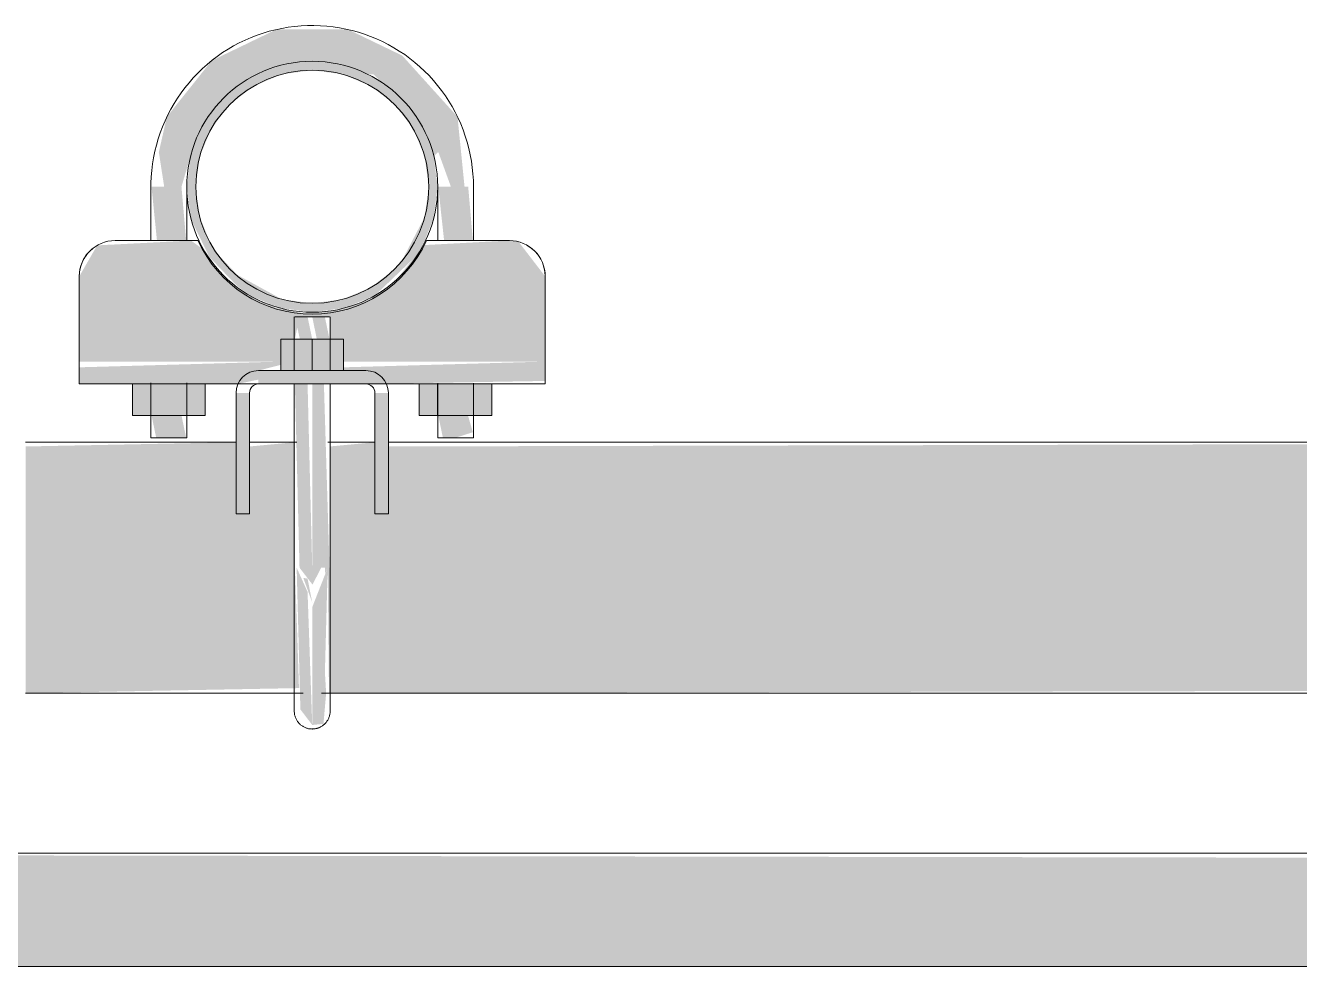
# Model space of a CAD drawing. Header units: inches. Extents: x 21380 to 98133, y -290 to 853.
# Drawn here: x 24926.61 to 24944.39, y 281.37 to 294.5 of the extents above; entities that cross this region are included whole.
import ezdxf

# ---------------------------------------------------------------- set-up
doc = ezdxf.new("R2010")
doc.units = ezdxf.units.IN
doc.header["$MEASUREMENT"] = 0
doc.layers.add('Q-SPCQ', color=91, linetype='Continuous', lineweight=9)

# ---------------------------------------------------------------- blocks, each defined once
blk = doc.blocks.new('Basketball_Backstop-Performance_Sports_Systems-3103-Ceiling_Hung - 27_-0_ to 27_-11 7_8_-652462-Building Section - East_West looking North')
at = {"layer": 'Q-SPCQ'}
for points in [[(24932.676, 292.25), (24932.737, 292.25), (24932.639, 293.226), (24931.868, 294.08), (24931.112, 294.444), (24930.111, 294.444), (24929.209, 294.009), (24928.584, 293.226), (24928.472, 292.733), (24928.547, 292.25), (24928.737, 292.25), (24928.788, 292.25), (24928.921, 292.703), (24929.282, 293.367), (24929.596, 293.657), (24929.986, 293.869), (24930.36, 293.967), (24930.813, 293.973), (24931.356, 293.82), (24931.464, 293.82), (24931.609, 293.681), (24932.289, 292.735), (24932.306, 292.671), (24932.371, 292.735), (24932.547, 292.25), (24932.612, 292.25)], [(24933.862, 289.812), (24933.862, 291), (24933.491, 291.483), (24933.362, 291.5), (24932.167, 291.437), (24931.761, 290.92), (24931.41, 290.68), (24931.049, 290.543), (24930.487, 290.487), (24930.11, 290.56), (24929.717, 290.734), (24929.366, 291.013), (24929.095, 291.375), (24928.921, 291.5), (24927.612, 291.433), (24927.362, 291), (24927.362, 289.812), (24930.174, 289.812), (24930.174, 290.125), (24930.37, 290.125), (24930.435, 290.437), (24930.853, 290.437), (24930.853, 290.125), (24931.049, 290.125), (24931.049, 289.812)], [(24930.612, 289.687), (24930.612, 290.125), (24930.174, 290.125), (24930.174, 289.687)], [(24931.049, 289.687), (24931.049, 290.125), (24930.612, 290.125), (24930.612, 289.687)], [(24928.106, 289.062), (24928.359, 289.062), (24928.359, 289.5), (24928.106, 289.5)], [(24928.864, 289.062), (24928.864, 289.5), (24928.359, 289.5), (24928.359, 289.062)], [(24929.117, 289.062), (24929.117, 289.5), (24928.864, 289.5), (24928.864, 289.062)], [(24932.106, 289.062), (24932.359, 289.062), (24932.359, 289.5), (24932.106, 289.5)], [(24932.864, 289.062), (24932.864, 289.5), (24932.359, 289.5), (24932.359, 289.062)], [(24933.117, 289.062), (24933.117, 289.5), (24932.864, 289.5), (24932.864, 289.062)], [(24930.612, 284.744), (24930.769, 284.759), (24930.806, 285.187), (24930.789, 285.479), (24930.828, 286.937), (24930.612, 286.386), (24930.612, 284.961)]]:
    blk.add_hatch(color=256, dxfattribs=at).paths.add_polyline_path(points, flags=0)
h = blk.add_hatch(color=256, dxfattribs=at)
h.paths.add_polyline_path([(24930.612, 290.5), (24931.065, 290.56), (24931.487, 290.734), (24932.046, 291.269), (24932.127, 291.375), (24932.302, 291.797), (24932.362, 292.25), (24932.302, 292.703), (24932.127, 293.125), (24931.849, 293.487), (24931.487, 293.766), (24931.065, 293.94), (24930.612, 294), (24930.159, 293.94), (24929.737, 293.766), (24929.374, 293.487), (24929.096, 293.125), (24928.921, 292.703), (24928.862, 292.25), (24928.921, 291.797), (24929.178, 291.269), (24929.566, 290.865), (24929.737, 290.734), (24930.159, 290.56)], flags=0)
h.paths.add_polyline_path([(24930.612, 290.625), (24930.191, 290.68), (24929.566, 291.022), (24929.334, 291.269), (24929.204, 291.437), (24929.042, 291.829), (24928.987, 292.25), (24929.042, 292.671), (24929.204, 293.062), (24929.463, 293.399), (24929.799, 293.657), (24930.191, 293.82), (24930.612, 293.875), (24931.032, 293.82), (24931.424, 293.657), (24931.761, 293.399), (24932.019, 293.062), (24932.181, 292.671), (24932.237, 292.25), (24932.181, 291.829), (24931.889, 291.269), (24931.761, 291.101), (24931.424, 290.843), (24931.032, 290.68)], flags=0)
h = blk.add_hatch(color=256, dxfattribs=at)
h.paths.add_polyline_path([(24928.737, 288.75), (24928.853, 288.75), (24928.788, 289.062), (24928.37, 289.062), (24928.435, 288.75), (24928.676, 288.75)], flags=0)
h.paths.add_polyline_path([(24928.612, 291.5), (24928.853, 291.5), (24928.788, 292.25), (24928.37, 292.25), (24928.446, 291.5), (24928.598, 291.5)], flags=0)
h = blk.add_hatch(color=256, dxfattribs=at)
h.paths.add_polyline_path([(24932.612, 288.75), (24932.853, 288.827), (24932.784, 289.062), (24932.37, 289.062), (24932.435, 288.75), (24932.547, 288.75)], flags=0)
h.paths.add_polyline_path([(24932.561, 291.5), (24932.853, 291.5), (24932.788, 292.25), (24932.37, 292.25), (24932.452, 291.5), (24932.547, 291.5)], flags=0)
h = blk.add_hatch(color=256, dxfattribs=at)
h.paths.add_polyline_path([(24930.612, 286.937), (24930.547, 289.5), (24930.37, 289.5), (24930.435, 286.937), (24930.547, 286.937)], flags=0)
h.paths.add_polyline_path([(24930.492, 290.125), (24930.612, 290.125), (24930.547, 290.437), (24930.37, 290.437), (24930.44, 290.125), (24930.487, 290.125)], flags=0)
h = blk.add_hatch(color=256, dxfattribs=at)
h.paths.add_polyline_path([(24930.612, 286.937), (24930.853, 286.937), (24930.775, 289.5), (24930.612, 289.5), (24930.612, 288.827)], flags=0)
h.paths.add_polyline_path([(24930.731, 290.125), (24930.853, 290.125), (24930.788, 290.437), (24930.612, 290.437), (24930.676, 290.125)], flags=0)
h = blk.add_hatch(color=256, dxfattribs=at)
h.paths.add_polyline_path([(24929.566, 289.5), (24929.862, 289.561), (24929.862, 289.687), (24930.174, 289.767), (24930.174, 289.812), (24927.362, 289.732), (24927.362, 289.5)], flags=0)
h.paths.add_polyline_path([(24931.362, 289.5), (24933.862, 289.542), (24933.862, 289.812), (24931.049, 289.732), (24931.049, 289.687), (24931.362, 289.631), (24931.362, 289.507)], flags=0)
h = blk.add_hatch(color=256, dxfattribs=at)
h.paths.add_polyline_path([(24931.487, 288.187), (24931.674, 288.187), (24931.674, 289.375), (24931.487, 289.375), (24931.487, 288.827)], flags=0)
h.paths.add_polyline_path([(24929.566, 288.187), (24929.737, 288.187), (24929.737, 289.375), (24929.549, 289.375), (24929.549, 288.187)], flags=0)
h.paths.add_polyline_path([(24931.362, 289.5), (24931.362, 289.687), (24929.862, 289.687), (24929.862, 289.5)], flags=0)
h = blk.add_hatch(color=256, dxfattribs=at)
h.paths.add_polyline_path([(24977.819, 286.937), (24982.37, 286.937), (24982.37, 288.687), (24981.737, 288.614), (24981.737, 288.187), (24981.549, 288.187), (24981.549, 288.687), (24957.674, 288.628), (24957.674, 288.187), (24957.487, 288.187), (24957.487, 288.687), (24956.853, 288.628), (24956.853, 286.937), (24969.045, 286.937)], flags=0)
h.paths.add_polyline_path([(24986.612, 286.937), (24986.592, 288.687), (24983.674, 288.619), (24983.674, 288.187), (24983.487, 288.187), (24983.487, 288.687), (24982.853, 288.617), (24982.853, 286.937), (24986.592, 286.937)], flags=0)
h.paths.add_polyline_path([(24951.499, 286.937), (24956.37, 286.994), (24956.37, 288.687), (24955.737, 288.628), (24955.737, 288.187), (24955.549, 288.187), (24955.549, 288.687), (24931.674, 288.628), (24931.674, 288.187), (24931.487, 288.198), (24931.487, 288.687), (24930.853, 288.628), (24930.853, 286.937), (24942.726, 286.937)], flags=0)
h.paths.add_polyline_path([(24930.37, 286.937), (24930.37, 288.687), (24929.737, 288.628), (24929.737, 288.187), (24929.549, 288.189), (24929.549, 288.687), (24926.612, 288.628), (24926.612, 286.937), (24929.566, 286.937)], flags=0)
h = blk.add_hatch(color=256, dxfattribs=at)
h.paths.add_polyline_path([(24982.828, 286.937), (24982.778, 286.909), (24982.815, 286.909)], flags=0)
h.paths.add_polyline_path([(24982.806, 285.187), (24986.612, 285.247), (24986.592, 286.937), (24982.829, 286.909), (24982.798, 285.216)], flags=0)
h.paths.add_polyline_path([(24982.435, 286.937), (24982.612, 286.696), (24982.737, 286.937), (24982.487, 286.937)], flags=0)
h.paths.add_polyline_path([(24956.737, 286.937), (24956.612, 286.937), (24956.676, 286.768)], flags=0)
h.paths.add_polyline_path([(24930.828, 286.937), (24930.788, 286.937), (24930.788, 286.849)], flags=0)
h.paths.add_polyline_path([(24956.395, 285.674), (24956.362, 286.937), (24930.828, 286.937), (24930.846, 285.187), (24956.389, 285.247), (24956.395, 285.644)], flags=0)
h.paths.add_polyline_path([(24956.788, 285.644), (24956.612, 286.042), (24956.435, 285.644), (24956.708, 285.613), (24956.737, 285.62)], flags=0)
h.paths.add_polyline_path([(24982.419, 285.187), (24982.425, 285.479), (24982.367, 285.57), (24982.385, 286.343), (24982.37, 286.937), (24956.737, 286.937), (24956.815, 285.883), (24956.833, 285.335), (24956.844, 285.187), (24982.377, 285.187)], flags=0)
h.paths.add_polyline_path([(24930.435, 286.937), (24930.616, 286.702), (24930.737, 286.937), (24930.487, 286.937)], flags=0)
h.paths.add_polyline_path([(24926.612, 285.187), (24930.427, 285.258), (24930.4, 286.089), (24930.37, 286.937), (24926.612, 286.937), (24926.612, 285.247)], flags=0)
h.paths.add_polyline_path([(24956.612, 286.446), (24956.487, 286.937), (24956.395, 286.937), (24956.595, 286.485)], flags=0)
h = blk.add_hatch(color=256, dxfattribs=at)
h.paths.add_polyline_path([(24930.612, 286.454), (24930.547, 286.784), (24930.487, 286.796), (24930.603, 286.477)], flags=0)
h.paths.add_polyline_path([(24930.612, 284.744), (24930.547, 286.599), (24930.395, 286.937), (24930.447, 284.961)], flags=0)
h = blk.add_hatch(color=256, dxfattribs=at)
h.paths.add_polyline_path([(24908.607, 281.375), (24955.107, 281.375), (24955.107, 282.875), (24908.607, 282.955), (24908.607, 281.503)], flags=0)
h.paths.add_polyline_path([(24958.263, 281.375), (25004.607, 281.375), (25004.607, 282.955), (24958.107, 282.875), (24958.107, 281.375)], flags=0)
h.paths.add_polyline_path([(24956.701, 282.059), (24956.709, 281.848), (24956.799, 282.059), (24956.799, 282.237), (24956.704, 282.064)], flags=0)
h.paths.add_polyline_path([(24956.548, 282.052), (24956.676, 282.107), (24956.607, 282.212), (24956.55, 282.059)], flags=0)
h.paths.add_polyline_path([(24956.424, 281.808), (24956.527, 281.844), (24956.509, 282.109), (24956.424, 282.157), (24956.424, 281.835)], flags=0)
h.paths.add_polyline_path([(24956.924, 281.928), (24956.982, 282.125), (24956.924, 281.937)], flags=0)
h.paths.add_polyline_path([(24956.612, 282.226), (24956.799, 282.312), (24956.794, 282.396), (24956.424, 282.39), (24956.509, 282.232), (24956.607, 282.227)], flags=0)
for p, q in [((24928.362, 292.25), (24928.362, 291.5)), ((24928.862, 291.5), (24928.862, 292.25)), ((24932.362, 292.25), (24932.362, 291.5)), ((24932.862, 291.5), (24932.862, 292.25)), ((24929.018, 291.5), (24927.862, 291.5)), ((24933.362, 291.5), (24932.205, 291.5)), ((24927.362, 289.812), (24927.362, 291)), ((24933.862, 291), (24933.862, 289.812)), ((24930.362, 290.437), (24930.362, 289.687)), ((24930.37, 290.437), (24930.612, 290.437)), ((24930.612, 290.437), (24930.853, 290.437)), ((24930.862, 289.687), (24930.862, 290.437)), ((24930.174, 290.125), (24930.612, 290.125)), ((24930.174, 289.687), (24930.174, 290.125)), ((24930.612, 290.125), (24931.049, 290.125)), ((24930.612, 290.125), (24930.612, 289.687)), ((24931.049, 289.687), (24931.049, 290.125)), ((24927.362, 289.5), (24927.362, 289.812)), ((24933.862, 289.812), (24933.862, 289.5)), ((24931.362, 289.687), (24929.862, 289.687)), ((24927.362, 289.5), (24929.862, 289.5)), ((24928.106, 289.5), (24928.106, 289.062)), ((24928.359, 289.062), (24928.359, 289.5)), ((24928.362, 289.515), (24928.362, 288.75)), ((24928.862, 288.75), (24928.862, 289.518)), ((24928.864, 289.062), (24928.864, 289.5)), ((24929.117, 289.062), (24929.117, 289.5)), ((24929.549, 288.187), (24929.549, 289.375)), ((24929.737, 289.375), (24929.737, 288.187)), ((24929.862, 289.5), (24931.362, 289.5)), ((24930.362, 289.5), (24930.362, 288.687)), ((24930.362, 289.5), (24930.362, 286.937)), ((24930.862, 288.687), (24930.862, 289.5)), ((24930.862, 286.937), (24930.862, 289.5)), ((24931.362, 289.5), (24933.862, 289.5)), ((24931.487, 289.375), (24931.487, 288.187)), ((24931.674, 288.187), (24931.674, 289.375)), ((24932.106, 289.062), (24932.106, 289.5)), ((24932.359, 289.062), (24932.359, 289.5)), ((24932.362, 289.511), (24932.362, 288.75)), ((24932.862, 288.75), (24932.862, 289.511)), ((24932.864, 289.062), (24932.864, 289.5)), ((24933.117, 289.5), (24933.117, 289.062)), ((24928.359, 289.062), (24928.106, 289.062)), ((24928.864, 289.062), (24928.359, 289.062)), ((24929.117, 289.062), (24928.864, 289.062)), ((24932.359, 289.062), (24932.106, 289.062)), ((24932.864, 289.062), (24932.359, 289.062)), ((24933.117, 289.062), (24932.864, 289.062)), ((24929.549, 288.687), (24926.612, 288.687)), ((24928.362, 288.75), (24928.37, 288.75)), ((24928.862, 288.75), (24928.362, 288.75)), ((24928.853, 288.75), (24928.862, 288.75)), ((24930.395, 288.687), (24929.737, 288.687)), ((24931.487, 288.687), (24930.828, 288.687)), ((24955.549, 288.687), (24931.674, 288.687)), ((24932.862, 288.75), (24932.362, 288.75)), ((24932.362, 288.75), (24932.37, 288.75)), ((24932.853, 288.75), (24932.862, 288.75)), ((24929.549, 288.197), (24929.549, 287.824)), ((24929.549, 287.687), (24929.549, 288.187)), ((24929.737, 287.824), (24929.737, 288.197)), ((24929.737, 288.187), (24929.737, 287.687)), ((24931.487, 288.197), (24931.487, 287.824)), ((24931.487, 287.687), (24931.487, 288.187)), ((24931.674, 287.824), (24931.674, 288.197)), ((24931.674, 288.187), (24931.674, 287.687)), ((24929.549, 287.819), (24929.549, 287.687)), ((24929.737, 287.687), (24929.737, 287.819)), ((24931.487, 287.819), (24931.487, 287.687)), ((24931.674, 287.687), (24931.674, 287.819)), ((24929.549, 287.687), (24929.737, 287.687)), ((24929.737, 287.687), (24929.549, 287.687)), ((24931.487, 287.687), (24931.674, 287.687)), ((24931.674, 287.687), (24931.487, 287.687)), ((24926.612, 285.187), (24930.484, 285.187)), ((24930.742, 285.187), (24956.324, 285.187)), ((24908.607, 282.955), (24956.112, 282.955)), ((24953.294, 281.375), (24908.607, 281.375))]:
    blk.add_line(p, q, dxfattribs=at)
at = {"layer": 'Q-SPCQ', "flags": 128}
for points in [[(24932.862, 292.25), (24932.86, 292.34), (24932.854, 292.43), (24932.845, 292.519), (24932.833, 292.608), (24932.817, 292.697), (24932.797, 292.785), (24932.774, 292.872), (24932.747, 292.958), (24932.717, 293.043), (24932.684, 293.126), (24932.647, 293.208), (24932.607, 293.289), (24932.564, 293.368), (24932.518, 293.445), (24932.469, 293.52), (24932.416, 293.594), (24932.361, 293.665), (24932.303, 293.734), (24932.243, 293.8), (24932.179, 293.864), (24932.113, 293.925), (24932.045, 293.984), (24931.975, 294.04), (24931.902, 294.093), (24931.827, 294.143), (24931.751, 294.19), (24931.672, 294.234), (24931.592, 294.275), (24931.51, 294.313), (24931.427, 294.347), (24931.342, 294.378), (24931.257, 294.406), (24931.17, 294.43), (24931.082, 294.45), (24930.994, 294.467), (24930.905, 294.481), (24930.816, 294.491), (24930.726, 294.497), (24930.636, 294.5), (24930.546, 294.499), (24930.456, 294.495), (24930.366, 294.487), (24930.277, 294.475), (24930.188, 294.46), (24930.1, 294.441), (24930.013, 294.419), (24929.927, 294.393), (24929.842, 294.364), (24929.758, 294.332), (24929.675, 294.296), (24929.594, 294.257), (24929.515, 294.215), (24929.437, 294.169), (24929.361, 294.121), (24929.288, 294.069), (24929.216, 294.015), (24929.146, 293.957), (24929.079, 293.898), (24929.015, 293.835), (24928.953, 293.77), (24928.893, 293.702), (24928.836, 293.632), (24928.783, 293.56), (24928.732, 293.486), (24928.684, 293.41), (24928.639, 293.332), (24928.597, 293.252), (24928.559, 293.171), (24928.523, 293.088), (24928.492, 293.004), (24928.463, 292.918), (24928.438, 292.832), (24928.417, 292.745), (24928.399, 292.656), (24928.384, 292.568), (24928.373, 292.478), (24928.366, 292.388), (24928.362, 292.299), (24928.362, 292.25)], [(24930.362, 286.937), (24930.362, 286.858), (24930.362, 286.778), (24930.362, 286.698), (24930.362, 286.619), (24930.362, 286.54), (24930.362, 286.462), (24930.362, 286.385), (24930.362, 286.308), (24930.362, 286.233), (24930.362, 286.159), (24930.362, 286.086), (24930.362, 286.014), (24930.362, 285.944), (24930.362, 285.875), (24930.362, 285.808), (24930.362, 285.743), (24930.362, 285.68), (24930.362, 285.619), (24930.362, 285.56), (24930.362, 285.503), (24930.362, 285.448), (24930.362, 285.396), (24930.362, 285.346), (24930.362, 285.299), (24930.362, 285.255), (24930.362, 285.213), (24930.362, 285.174), (24930.362, 285.137), (24930.362, 285.104), (24930.362, 285.073), (24930.362, 285.046), (24930.362, 285.021), (24930.362, 285), (24930.362, 284.982), (24930.362, 284.967), (24930.362, 284.955), (24930.362, 284.946), (24930.362, 284.94), (24930.362, 284.938)], [(24930.862, 284.937), (24930.862, 284.939), (24930.862, 284.944), (24930.862, 284.952), (24930.862, 284.963), (24930.862, 284.977), (24930.862, 284.995), (24930.862, 285.015), (24930.862, 285.039), (24930.862, 285.066), (24930.862, 285.095), (24930.862, 285.128), (24930.862, 285.164), (24930.862, 285.202), (24930.862, 285.243), (24930.862, 285.287), (24930.862, 285.333), (24930.862, 285.382), (24930.862, 285.434), (24930.862, 285.488), (24930.862, 285.544), (24930.862, 285.603), (24930.862, 285.663), (24930.862, 285.726), (24930.862, 285.79), (24930.862, 285.857), (24930.862, 285.925), (24930.862, 285.995), (24930.862, 286.066), (24930.862, 286.139), (24930.862, 286.213), (24930.862, 286.288), (24930.862, 286.364), (24930.862, 286.441), (24930.862, 286.519), (24930.862, 286.598), (24930.862, 286.677), (24930.862, 286.756), (24930.862, 286.836), (24930.862, 286.916), (24930.862, 286.937)], [(24930.362, 284.937), (24930.362, 284.939), (24930.362, 284.944), (24930.362, 284.952), (24930.362, 284.963), (24930.362, 284.977), (24930.362, 284.995), (24930.362, 285.015), (24930.362, 285.039), (24930.362, 285.066), (24930.362, 285.095), (24930.362, 285.128), (24930.362, 285.164), (24930.362, 285.202)], [(24930.862, 285.213), (24930.862, 285.174), (24930.862, 285.137), (24930.862, 285.104), (24930.862, 285.073), (24930.862, 285.046), (24930.862, 285.021), (24930.862, 285), (24930.862, 284.982), (24930.862, 284.967), (24930.862, 284.955), (24930.862, 284.946), (24930.862, 284.94), (24930.862, 284.938)], [(24930.612, 284.687), (24930.602, 284.688), (24930.592, 284.688), (24930.582, 284.689), (24930.572, 284.691), (24930.562, 284.692), (24930.552, 284.695), (24930.543, 284.697), (24930.533, 284.7), (24930.524, 284.704), (24930.514, 284.707), (24930.505, 284.711), (24930.496, 284.716), (24930.487, 284.721), (24930.479, 284.726), (24930.471, 284.731), (24930.462, 284.737), (24930.454, 284.743), (24930.447, 284.75), (24930.439, 284.756), (24930.432, 284.763), (24930.426, 284.771), (24930.419, 284.778), (24930.413, 284.786), (24930.407, 284.794), (24930.401, 284.802), (24930.396, 284.811), (24930.391, 284.82), (24930.387, 284.829), (24930.382, 284.838), (24930.379, 284.847), (24930.375, 284.856), (24930.372, 284.866), (24930.369, 284.875), (24930.367, 284.885), (24930.365, 284.895), (24930.364, 284.905), (24930.363, 284.915), (24930.362, 284.925), (24930.362, 284.935), (24930.362, 284.937)], [(24930.862, 284.937), (24930.861, 284.928), (24930.861, 284.918), (24930.86, 284.908), (24930.858, 284.898), (24930.857, 284.888), (24930.854, 284.878), (24930.852, 284.868), (24930.849, 284.859), (24930.846, 284.849), (24930.842, 284.84), (24930.838, 284.831), (24930.833, 284.822), (24930.829, 284.813), (24930.823, 284.805), (24930.818, 284.796), (24930.812, 284.788), (24930.806, 284.78), (24930.8, 284.773), (24930.793, 284.765), (24930.786, 284.758), (24930.779, 284.751), (24930.771, 284.745), (24930.763, 284.739), (24930.755, 284.733), (24930.747, 284.727), (24930.738, 284.722), (24930.729, 284.717), (24930.721, 284.712), (24930.711, 284.708), (24930.702, 284.704), (24930.693, 284.701), (24930.683, 284.698), (24930.674, 284.695), (24930.664, 284.693), (24930.654, 284.691), (24930.644, 284.69), (24930.634, 284.689), (24930.624, 284.688), (24930.614, 284.688), (24930.612, 284.687)]]:
    blk.add_lwpolyline(points, dxfattribs=at)
at = {"layer": 'Q-SPCQ'}
for centre, radius, start, end in [((24930.612, 292.25), 1.75, 0, 180), ((24930.612, 292.25), 1.625, 0, 180), ((24930.612, 292.25), 1.75, 180, 0), ((24930.612, 292.25), 1.625, 180, 0), ((24927.862, 291), 0.5, 90, 180), ((24930.612, 292.223), 1.75, 204.3958, 335.6042), ((24933.362, 291), 0.5, 0, 90), ((24927.862, 291), 0.5, 120, 180), ((24933.362, 291), 0.5, 0, 60), ((24929.862, 289.375), 0.312, 90, 180), ((24931.362, 289.375), 0.312, 0, 90), ((24929.862, 289.375), 0.125, 90, 180), ((24931.362, 289.375), 0.125, 0, 90)]:
    blk.add_arc(centre, radius, start, end, dxfattribs=at)

msp = doc.modelspace()

# ---------------------------------------------------------------- block references
at = {"layer": 'Q-SPCQ'}
msp.add_blockref('Basketball_Backstop-Performance_Sports_Systems-3103-Ceiling_Hung - 27_-0_ to 27_-11 7_8_-652462-Building Section - East_West looking North', (0, 0), dxfattribs=at)

doc.saveas('drawing.dxf')
